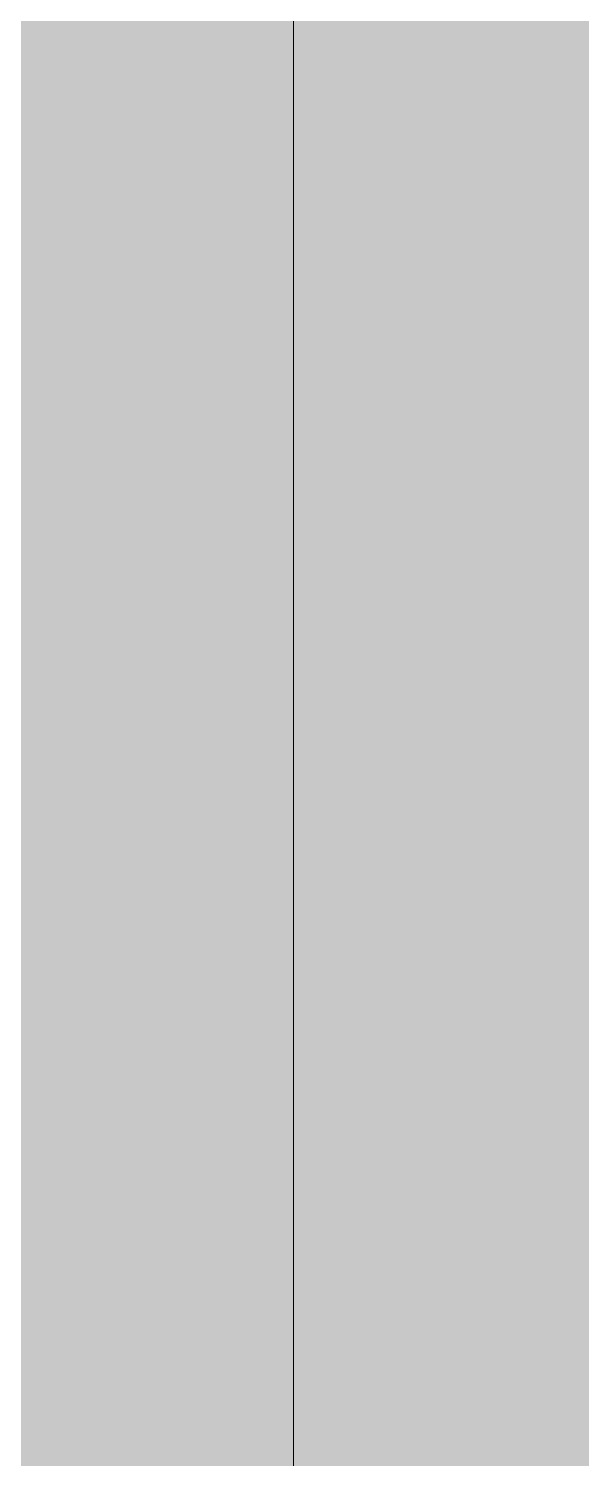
# Model space of a CAD drawing. Header units: metres. Extents: x 0 to 8.41, y 0 to 5.94.
# Drawn here: x 2.4798 to 2.599, y 1.6036 to 1.9119 of the extents above; entities that cross this region are included whole.
import ezdxf

# ---------------------------------------------------------------- set-up
doc = ezdxf.new("R2010")
doc.units = ezdxf.units.M
doc.header["$LTSCALE"] = 0.25
doc.layers.add('ISO-3D', color=7, linetype='CONTINUOUS', lineweight=13)
doc.layers.add('ISO-3D-ARISTAS', color=250, linetype='CONTINUOUS', lineweight=13)

msp = doc.modelspace()

# ---------------------------------------------------------------- linework, layer by layer
at = {"layer": 'ISO-3D', "true_color": 0x8e8d88}
for points in [[(2.493, 1.91682), (2.48007, 1.90936), (2.493, 1.93163), (2.48007, 1.92417)], [(2.51885, 1.91693), (2.50592, 1.90947), (2.51885, 1.93175), (2.50592, 1.92428)], [(2.54471, 1.91704), (2.53178, 1.90958), (2.54471, 1.93186), (2.53178, 1.92439)], [(2.57056, 1.91716), (2.55763, 1.90969), (2.57056, 1.93197), (2.55763, 1.92451)], [(2.59641, 1.91727), (2.58349, 1.9098), (2.59641, 1.93208), (2.58349, 1.92462)], [(2.48007, 1.90936), (2.46714, 1.90189), (2.48007, 1.92417), (2.46714, 1.91671)], [(2.50592, 1.90947), (2.493, 1.902), (2.50592, 1.92428), (2.493, 1.91682)], [(2.53178, 1.90958), (2.51885, 1.90212), (2.53178, 1.92439), (2.51885, 1.91693)], [(2.55763, 1.90969), (2.54471, 1.90223), (2.55763, 1.92451), (2.54471, 1.91704)], [(2.58349, 1.9098), (2.57056, 1.90234), (2.58349, 1.92462), (2.57056, 1.91716)], [(2.60934, 1.90992), (2.59641, 1.90245), (2.60934, 1.92473), (2.59641, 1.91727)], [(2.493, 1.902), (2.48007, 1.89454), (2.493, 1.91682), (2.48007, 1.90936)], [(2.51885, 1.90212), (2.50592, 1.89465), (2.51885, 1.91693), (2.50592, 1.90947)], [(2.54471, 1.90223), (2.53178, 1.89477), (2.54471, 1.91704), (2.53178, 1.90958)], [(2.57056, 1.90234), (2.55763, 1.89488), (2.57056, 1.91716), (2.55763, 1.90969)], [(2.59641, 1.90245), (2.58349, 1.89499), (2.59641, 1.91727), (2.58349, 1.9098)], [(2.48007, 1.89454), (2.46714, 1.88708), (2.48007, 1.90936), (2.46714, 1.90189)], [(2.50592, 1.89465), (2.493, 1.88719), (2.50592, 1.90947), (2.493, 1.902)], [(2.53178, 1.89477), (2.51885, 1.8873), (2.53178, 1.90958), (2.51885, 1.90212)], [(2.55763, 1.89488), (2.54471, 1.88741), (2.55763, 1.90969), (2.54471, 1.90223)], [(2.58349, 1.89499), (2.57056, 1.88753), (2.58349, 1.9098), (2.57056, 1.90234)], [(2.60934, 1.8951), (2.59641, 1.88764), (2.60934, 1.90992), (2.59641, 1.90245)], [(2.59641, 1.88764), (2.58349, 1.88017), (2.59641, 1.90245), (2.58349, 1.89499)], [(2.493, 1.88719), (2.48007, 1.87973), (2.493, 1.902), (2.48007, 1.89454)], [(2.51885, 1.8873), (2.50592, 1.87984), (2.51885, 1.90212), (2.50592, 1.89465)], [(2.54471, 1.88741), (2.53178, 1.87995), (2.54471, 1.90223), (2.53178, 1.89477)], [(2.57056, 1.88753), (2.55763, 1.88006), (2.57056, 1.90234), (2.55763, 1.89488)], [(2.48007, 1.87973), (2.46714, 1.87226), (2.48007, 1.89454), (2.46714, 1.88708)], [(2.50592, 1.87984), (2.493, 1.87237), (2.50592, 1.89465), (2.493, 1.88719)], [(2.53178, 1.87995), (2.51885, 1.87249), (2.53178, 1.89477), (2.51885, 1.8873)], [(2.55763, 1.88006), (2.54471, 1.8726), (2.55763, 1.89488), (2.54471, 1.88741)], [(2.58349, 1.88017), (2.57056, 1.87271), (2.58349, 1.89499), (2.57056, 1.88753)], [(2.60934, 1.88029), (2.59641, 1.87282), (2.60934, 1.8951), (2.59641, 1.88764)], [(2.493, 1.87237), (2.48007, 1.86491), (2.493, 1.88719), (2.48007, 1.87973)], [(2.51885, 1.87249), (2.50592, 1.86502), (2.51885, 1.8873), (2.50592, 1.87984)], [(2.54471, 1.8726), (2.53178, 1.86514), (2.54471, 1.88741), (2.53178, 1.87995)], [(2.57056, 1.87271), (2.55763, 1.86525), (2.57056, 1.88753), (2.55763, 1.88006)], [(2.59641, 1.87282), (2.58349, 1.86536), (2.59641, 1.88764), (2.58349, 1.88017)], [(2.48007, 1.86491), (2.46714, 1.85745), (2.48007, 1.87973), (2.46714, 1.87226)], [(2.50592, 1.86502), (2.493, 1.85756), (2.50592, 1.87984), (2.493, 1.87237)], [(2.53178, 1.86514), (2.51885, 1.85767), (2.53178, 1.87995), (2.51885, 1.87249)], [(2.55763, 1.86525), (2.54471, 1.85778), (2.55763, 1.88006), (2.54471, 1.8726)], [(2.58349, 1.86536), (2.57056, 1.8579), (2.58349, 1.88017), (2.57056, 1.87271)], [(2.60934, 1.86547), (2.59641, 1.85801), (2.60934, 1.88029), (2.59641, 1.87282)], [(2.493, 1.85756), (2.48007, 1.8501), (2.493, 1.87237), (2.48007, 1.86491)], [(2.51885, 1.85767), (2.50592, 1.85021), (2.51885, 1.87249), (2.50592, 1.86502)], [(2.54471, 1.85778), (2.53178, 1.85032), (2.54471, 1.8726), (2.53178, 1.86514)], [(2.57056, 1.8579), (2.55763, 1.85043), (2.57056, 1.87271), (2.55763, 1.86525)], [(2.59641, 1.85801), (2.58349, 1.85054), (2.59641, 1.87282), (2.58349, 1.86536)], [(2.58349, 1.85054), (2.57056, 1.84308), (2.58349, 1.86536), (2.57056, 1.8579)], [(2.60934, 1.85066), (2.59641, 1.84319), (2.60934, 1.86547), (2.59641, 1.85801)], [(2.48007, 1.8501), (2.46714, 1.84263), (2.48007, 1.86491), (2.46714, 1.85745)], [(2.50592, 1.85021), (2.493, 1.84275), (2.50592, 1.86502), (2.493, 1.85756)], [(2.53178, 1.85032), (2.51885, 1.84286), (2.53178, 1.86514), (2.51885, 1.85767)], [(2.55763, 1.85043), (2.54471, 1.84297), (2.55763, 1.86525), (2.54471, 1.85778)], [(2.493, 1.84275), (2.48007, 1.83528), (2.493, 1.85756), (2.48007, 1.8501)], [(2.51885, 1.84286), (2.50592, 1.83539), (2.51885, 1.85767), (2.50592, 1.85021)], [(2.54471, 1.84297), (2.53178, 1.83551), (2.54471, 1.85778), (2.53178, 1.85032)], [(2.57056, 1.84308), (2.55763, 1.83562), (2.57056, 1.8579), (2.55763, 1.85043)], [(2.59641, 1.84319), (2.58349, 1.83573), (2.59641, 1.85801), (2.58349, 1.85054)], [(2.48007, 1.83528), (2.46714, 1.82782), (2.48007, 1.8501), (2.46714, 1.84263)], [(2.50592, 1.83539), (2.493, 1.82793), (2.50592, 1.85021), (2.493, 1.84275)], [(2.53178, 1.83551), (2.51885, 1.82804), (2.53178, 1.85032), (2.51885, 1.84286)], [(2.55763, 1.83562), (2.54471, 1.82815), (2.55763, 1.85043), (2.54471, 1.84297)], [(2.58349, 1.83573), (2.57056, 1.82827), (2.58349, 1.85054), (2.57056, 1.84308)], [(2.60934, 1.83584), (2.59641, 1.82838), (2.60934, 1.85066), (2.59641, 1.84319)], [(2.493, 1.82793), (2.48007, 1.82047), (2.493, 1.84275), (2.48007, 1.83528)], [(2.51885, 1.82804), (2.50592, 1.82058), (2.51885, 1.84286), (2.50592, 1.83539)], [(2.54471, 1.82815), (2.53178, 1.82069), (2.54471, 1.84297), (2.53178, 1.83551)], [(2.57056, 1.82827), (2.55763, 1.8208), (2.57056, 1.84308), (2.55763, 1.83562)], [(2.59641, 1.82838), (2.58349, 1.82092), (2.59641, 1.84319), (2.58349, 1.83573)], [(2.48007, 1.82047), (2.46714, 1.813), (2.48007, 1.83528), (2.46714, 1.82782)], [(2.50592, 1.82058), (2.493, 1.81312), (2.50592, 1.83539), (2.493, 1.82793)], [(2.53178, 1.82069), (2.51885, 1.81323), (2.53178, 1.83551), (2.51885, 1.82804)], [(2.55763, 1.8208), (2.54471, 1.81334), (2.55763, 1.83562), (2.54471, 1.82815)], [(2.58349, 1.82092), (2.57056, 1.81345), (2.58349, 1.83573), (2.57056, 1.82827)], [(2.60934, 1.82103), (2.59641, 1.81356), (2.60934, 1.83584), (2.59641, 1.82838)], [(2.59641, 1.81356), (2.58349, 1.8061), (2.59641, 1.82838), (2.58349, 1.82092)], [(2.493, 1.81312), (2.48007, 1.80565), (2.493, 1.82793), (2.48007, 1.82047)], [(2.51885, 1.81323), (2.50592, 1.80576), (2.51885, 1.82804), (2.50592, 1.82058)], [(2.54471, 1.81334), (2.53178, 1.80588), (2.54471, 1.82815), (2.53178, 1.82069)], [(2.57056, 1.81345), (2.55763, 1.80599), (2.57056, 1.82827), (2.55763, 1.8208)], [(2.48007, 1.80565), (2.46714, 1.79819), (2.48007, 1.82047), (2.46714, 1.813)], [(2.50592, 1.80576), (2.493, 1.7983), (2.50592, 1.82058), (2.493, 1.81312)], [(2.53178, 1.80588), (2.51885, 1.79841), (2.53178, 1.82069), (2.51885, 1.81323)], [(2.55763, 1.80599), (2.54471, 1.79852), (2.55763, 1.8208), (2.54471, 1.81334)], [(2.58349, 1.8061), (2.57056, 1.79864), (2.58349, 1.82092), (2.57056, 1.81345)], [(2.60934, 1.80621), (2.59641, 1.79875), (2.60934, 1.82103), (2.59641, 1.81356)], [(2.493, 1.7983), (2.48007, 1.79084), (2.493, 1.81312), (2.48007, 1.80565)], [(2.51885, 1.79841), (2.50592, 1.79095), (2.51885, 1.81323), (2.50592, 1.80576)], [(2.54471, 1.79852), (2.53178, 1.79106), (2.54471, 1.81334), (2.53178, 1.80588)], [(2.57056, 1.79864), (2.55763, 1.79117), (2.57056, 1.81345), (2.55763, 1.80599)], [(2.59641, 1.79875), (2.58349, 1.79129), (2.59641, 1.81356), (2.58349, 1.8061)], [(2.48007, 1.79084), (2.46714, 1.78337), (2.48007, 1.80565), (2.46714, 1.79819)], [(2.50592, 1.79095), (2.493, 1.78349), (2.50592, 1.80576), (2.493, 1.7983)], [(2.53178, 1.79106), (2.51885, 1.7836), (2.53178, 1.80588), (2.51885, 1.79841)], [(2.55763, 1.79117), (2.54471, 1.78371), (2.55763, 1.80599), (2.54471, 1.79852)], [(2.58349, 1.79129), (2.57056, 1.78382), (2.58349, 1.8061), (2.57056, 1.79864)], [(2.60934, 1.7914), (2.59641, 1.78393), (2.60934, 1.80621), (2.59641, 1.79875)], [(2.493, 1.78349), (2.48007, 1.77602), (2.493, 1.7983), (2.48007, 1.79084)], [(2.51885, 1.7836), (2.50592, 1.77613), (2.51885, 1.79841), (2.50592, 1.79095)], [(2.54471, 1.78371), (2.53178, 1.77625), (2.54471, 1.79852), (2.53178, 1.79106)], [(2.57056, 1.78382), (2.55763, 1.77636), (2.57056, 1.79864), (2.55763, 1.79117)], [(2.59641, 1.78393), (2.58349, 1.77647), (2.59641, 1.79875), (2.58349, 1.79129)], [(2.60934, 1.77658), (2.59641, 1.76912), (2.60934, 1.7914), (2.59641, 1.78393)], [(2.48007, 1.77602), (2.46714, 1.76856), (2.48007, 1.79084), (2.46714, 1.78337)], [(2.50592, 1.77613), (2.493, 1.76867), (2.50592, 1.79095), (2.493, 1.78349)], [(2.53178, 1.77625), (2.51885, 1.76878), (2.53178, 1.79106), (2.51885, 1.7836)], [(2.55763, 1.77636), (2.54471, 1.7689), (2.55763, 1.79117), (2.54471, 1.78371)], [(2.58349, 1.77647), (2.57056, 1.76901), (2.58349, 1.79129), (2.57056, 1.78382)], [(2.493, 1.76867), (2.48007, 1.76121), (2.493, 1.78349), (2.48007, 1.77602)], [(2.51885, 1.76878), (2.50592, 1.76132), (2.51885, 1.7836), (2.50592, 1.77613)], [(2.54471, 1.7689), (2.53178, 1.76143), (2.54471, 1.78371), (2.53178, 1.77625)], [(2.57056, 1.76901), (2.55763, 1.76154), (2.57056, 1.78382), (2.55763, 1.77636)], [(2.59641, 1.76912), (2.58349, 1.76166), (2.59641, 1.78393), (2.58349, 1.77647)], [(2.48007, 1.76121), (2.46714, 1.75374), (2.48007, 1.77602), (2.46714, 1.76856)], [(2.50592, 1.76132), (2.493, 1.75386), (2.50592, 1.77613), (2.493, 1.76867)], [(2.53178, 1.76143), (2.51885, 1.75397), (2.53178, 1.77625), (2.51885, 1.76878)], [(2.55763, 1.76154), (2.54471, 1.75408), (2.55763, 1.77636), (2.54471, 1.7689)], [(2.58349, 1.76166), (2.57056, 1.75419), (2.58349, 1.77647), (2.57056, 1.76901)], [(2.60934, 1.76177), (2.59641, 1.7543), (2.60934, 1.77658), (2.59641, 1.76912)], [(2.493, 1.75386), (2.48007, 1.74639), (2.493, 1.76867), (2.48007, 1.76121)], [(2.51885, 1.75397), (2.50592, 1.7465), (2.51885, 1.76878), (2.50592, 1.76132)], [(2.54471, 1.75408), (2.53178, 1.74662), (2.54471, 1.7689), (2.53178, 1.76143)], [(2.57056, 1.75419), (2.55763, 1.74673), (2.57056, 1.76901), (2.55763, 1.76154)], [(2.59641, 1.7543), (2.58349, 1.74684), (2.59641, 1.76912), (2.58349, 1.76166)], [(2.48007, 1.74639), (2.46714, 1.73893), (2.48007, 1.76121), (2.46714, 1.75374)], [(2.50592, 1.7465), (2.493, 1.73904), (2.50592, 1.76132), (2.493, 1.75386)], [(2.53178, 1.74662), (2.51885, 1.73915), (2.53178, 1.76143), (2.51885, 1.75397)], [(2.55763, 1.74673), (2.54471, 1.73927), (2.55763, 1.76154), (2.54471, 1.75408)], [(2.58349, 1.74684), (2.57056, 1.73938), (2.58349, 1.76166), (2.57056, 1.75419)], [(2.60934, 1.74695), (2.59641, 1.73949), (2.60934, 1.76177), (2.59641, 1.7543)], [(2.493, 1.73904), (2.48007, 1.73158), (2.493, 1.75386), (2.48007, 1.74639)], [(2.51885, 1.73915), (2.50592, 1.73169), (2.51885, 1.75397), (2.50592, 1.7465)], [(2.54471, 1.73927), (2.53178, 1.7318), (2.54471, 1.75408), (2.53178, 1.74662)], [(2.57056, 1.73938), (2.55763, 1.73191), (2.57056, 1.75419), (2.55763, 1.74673)], [(2.59641, 1.73949), (2.58349, 1.73203), (2.59641, 1.7543), (2.58349, 1.74684)], [(2.48007, 1.73158), (2.46714, 1.72411), (2.48007, 1.74639), (2.46714, 1.73893)], [(2.50592, 1.73169), (2.493, 1.72423), (2.50592, 1.7465), (2.493, 1.73904)], [(2.53178, 1.7318), (2.51885, 1.72434), (2.53178, 1.74662), (2.51885, 1.73915)], [(2.55763, 1.73191), (2.54471, 1.72445), (2.55763, 1.74673), (2.54471, 1.73927)], [(2.58349, 1.73203), (2.57056, 1.72456), (2.58349, 1.74684), (2.57056, 1.73938)], [(2.60934, 1.73214), (2.59641, 1.72467), (2.60934, 1.74695), (2.59641, 1.73949)], [(2.493, 1.72423), (2.48007, 1.71676), (2.493, 1.73904), (2.48007, 1.73158)], [(2.51885, 1.72434), (2.50592, 1.71688), (2.51885, 1.73915), (2.50592, 1.73169)], [(2.54471, 1.72445), (2.53178, 1.71699), (2.54471, 1.73927), (2.53178, 1.7318)], [(2.57056, 1.72456), (2.55763, 1.7171), (2.57056, 1.73938), (2.55763, 1.73191)], [(2.59641, 1.72467), (2.58349, 1.71721), (2.59641, 1.73949), (2.58349, 1.73203)], [(2.48007, 1.71676), (2.46714, 1.7093), (2.48007, 1.73158), (2.46714, 1.72411)], [(2.50592, 1.71688), (2.493, 1.70941), (2.50592, 1.73169), (2.493, 1.72423)], [(2.53178, 1.71699), (2.51885, 1.70952), (2.53178, 1.7318), (2.51885, 1.72434)], [(2.55763, 1.7171), (2.54471, 1.70964), (2.55763, 1.73191), (2.54471, 1.72445)], [(2.58349, 1.71721), (2.57056, 1.70975), (2.58349, 1.73203), (2.57056, 1.72456)], [(2.60934, 1.71732), (2.59641, 1.70986), (2.60934, 1.73214), (2.59641, 1.72467)], [(2.493, 1.70941), (2.48007, 1.70195), (2.493, 1.72423), (2.48007, 1.71676)], [(2.51885, 1.70952), (2.50592, 1.70206), (2.51885, 1.72434), (2.50592, 1.71688)], [(2.54471, 1.70964), (2.53178, 1.70217), (2.54471, 1.72445), (2.53178, 1.71699)], [(2.57056, 1.70975), (2.55763, 1.70228), (2.57056, 1.72456), (2.55763, 1.7171)], [(2.59641, 1.70986), (2.58349, 1.7024), (2.59641, 1.72467), (2.58349, 1.71721)], [(2.48007, 1.70195), (2.46714, 1.69449), (2.48007, 1.71676), (2.46714, 1.7093)], [(2.50592, 1.70206), (2.493, 1.6946), (2.50592, 1.71688), (2.493, 1.70941)], [(2.53178, 1.70217), (2.51885, 1.69471), (2.53178, 1.71699), (2.51885, 1.70952)], [(2.55763, 1.70228), (2.54471, 1.69482), (2.55763, 1.7171), (2.54471, 1.70964)], [(2.58349, 1.7024), (2.57056, 1.69493), (2.58349, 1.71721), (2.57056, 1.70975)], [(2.60934, 1.70251), (2.59641, 1.69505), (2.60934, 1.71732), (2.59641, 1.70986)], [(2.493, 1.6946), (2.48007, 1.68713), (2.493, 1.70941), (2.48007, 1.70195)], [(2.51885, 1.69471), (2.50592, 1.68725), (2.51885, 1.70952), (2.50592, 1.70206)], [(2.54471, 1.69482), (2.53178, 1.68736), (2.54471, 1.70964), (2.53178, 1.70217)], [(2.57056, 1.69493), (2.55763, 1.68747), (2.57056, 1.70975), (2.55763, 1.70228)], [(2.59641, 1.69505), (2.58349, 1.68758), (2.59641, 1.70986), (2.58349, 1.7024)], [(2.48007, 1.68713), (2.46714, 1.67967), (2.48007, 1.70195), (2.46714, 1.69449)], [(2.50592, 1.68725), (2.493, 1.67978), (2.50592, 1.70206), (2.493, 1.6946)], [(2.53178, 1.68736), (2.51885, 1.67989), (2.53178, 1.70217), (2.51885, 1.69471)], [(2.55763, 1.68747), (2.54471, 1.68001), (2.55763, 1.70228), (2.54471, 1.69482)], [(2.58349, 1.68758), (2.57056, 1.68012), (2.58349, 1.7024), (2.57056, 1.69493)], [(2.60934, 1.68769), (2.59641, 1.68023), (2.60934, 1.70251), (2.59641, 1.69505)], [(2.493, 1.67978), (2.48007, 1.67232), (2.493, 1.6946), (2.48007, 1.68713)], [(2.51885, 1.67989), (2.50592, 1.67243), (2.51885, 1.69471), (2.50592, 1.68725)], [(2.54471, 1.68001), (2.53178, 1.67254), (2.54471, 1.69482), (2.53178, 1.68736)], [(2.57056, 1.68012), (2.55763, 1.67265), (2.57056, 1.69493), (2.55763, 1.68747)], [(2.59641, 1.68023), (2.58349, 1.67277), (2.59641, 1.69505), (2.58349, 1.68758)], [(2.48007, 1.67232), (2.46714, 1.66486), (2.48007, 1.68713), (2.46714, 1.67967)], [(2.50592, 1.67243), (2.493, 1.66497), (2.50592, 1.68725), (2.493, 1.67978)], [(2.53178, 1.67254), (2.51885, 1.66508), (2.53178, 1.68736), (2.51885, 1.67989)], [(2.55763, 1.67265), (2.54471, 1.66519), (2.55763, 1.68747), (2.54471, 1.68001)], [(2.58349, 1.67277), (2.57056, 1.6653), (2.58349, 1.68758), (2.57056, 1.68012)], [(2.60934, 1.67288), (2.59641, 1.66542), (2.60934, 1.68769), (2.59641, 1.68023)], [(2.493, 1.66497), (2.48007, 1.6575), (2.493, 1.67978), (2.48007, 1.67232)], [(2.51885, 1.66508), (2.50592, 1.65762), (2.51885, 1.67989), (2.50592, 1.67243)], [(2.54471, 1.66519), (2.53178, 1.65773), (2.54471, 1.68001), (2.53178, 1.67254)], [(2.57056, 1.6653), (2.55763, 1.65784), (2.57056, 1.68012), (2.55763, 1.67265)], [(2.59641, 1.66542), (2.58349, 1.65795), (2.59641, 1.68023), (2.58349, 1.67277)], [(2.48007, 1.6575), (2.46714, 1.65004), (2.48007, 1.67232), (2.46714, 1.66486)], [(2.50592, 1.65762), (2.493, 1.65015), (2.50592, 1.67243), (2.493, 1.66497)], [(2.53178, 1.65773), (2.51885, 1.65026), (2.53178, 1.67254), (2.51885, 1.66508)], [(2.55763, 1.65784), (2.54471, 1.65038), (2.55763, 1.67265), (2.54471, 1.66519)], [(2.58349, 1.65795), (2.57056, 1.65049), (2.58349, 1.67277), (2.57056, 1.6653)], [(2.60934, 1.65806), (2.59641, 1.6506), (2.60934, 1.67288), (2.59641, 1.66542)], [(2.493, 1.65015), (2.48007, 1.64269), (2.493, 1.66497), (2.48007, 1.6575)], [(2.51885, 1.65026), (2.50592, 1.6428), (2.51885, 1.66508), (2.50592, 1.65762)], [(2.54471, 1.65038), (2.53178, 1.64291), (2.54471, 1.66519), (2.53178, 1.65773)], [(2.57056, 1.65049), (2.55763, 1.64303), (2.57056, 1.6653), (2.55763, 1.65784)], [(2.59641, 1.6506), (2.58349, 1.64314), (2.59641, 1.66542), (2.58349, 1.65795)], [(2.48007, 1.64269), (2.46714, 1.63523), (2.48007, 1.6575), (2.46714, 1.65004)], [(2.50592, 1.6428), (2.493, 1.63534), (2.50592, 1.65762), (2.493, 1.65015)], [(2.53178, 1.64291), (2.51885, 1.63545), (2.53178, 1.65773), (2.51885, 1.65026)], [(2.55763, 1.64303), (2.54471, 1.63556), (2.55763, 1.65784), (2.54471, 1.65038)], [(2.58349, 1.64314), (2.57056, 1.63567), (2.58349, 1.65795), (2.57056, 1.65049)], [(2.60934, 1.64325), (2.59641, 1.63579), (2.60934, 1.65806), (2.59641, 1.6506)], [(2.493, 1.63534), (2.48007, 1.62787), (2.493, 1.65015), (2.48007, 1.64269)], [(2.51885, 1.63545), (2.50592, 1.62799), (2.51885, 1.65026), (2.50592, 1.6428)], [(2.54471, 1.63556), (2.53178, 1.6281), (2.54471, 1.65038), (2.53178, 1.64291)], [(2.57056, 1.63567), (2.55763, 1.62821), (2.57056, 1.65049), (2.55763, 1.64303)], [(2.59641, 1.63579), (2.58349, 1.62832), (2.59641, 1.6506), (2.58349, 1.64314)], [(2.48007, 1.62787), (2.46714, 1.62041), (2.48007, 1.64269), (2.46714, 1.63523)], [(2.50592, 1.62799), (2.493, 1.62052), (2.50592, 1.6428), (2.493, 1.63534)], [(2.53178, 1.6281), (2.51885, 1.62064), (2.53178, 1.64291), (2.51885, 1.63545)], [(2.55763, 1.62821), (2.54471, 1.62075), (2.55763, 1.64303), (2.54471, 1.63556)], [(2.58349, 1.62832), (2.57056, 1.62086), (2.58349, 1.64314), (2.57056, 1.63567)], [(2.60934, 1.62843), (2.59641, 1.62097), (2.60934, 1.64325), (2.59641, 1.63579)], [(2.493, 1.62052), (2.48007, 1.61306), (2.493, 1.63534), (2.48007, 1.62787)], [(2.51885, 1.62064), (2.50592, 1.61317), (2.51885, 1.63545), (2.50592, 1.62799)], [(2.54471, 1.62075), (2.53178, 1.61328), (2.54471, 1.63556), (2.53178, 1.6281)], [(2.57056, 1.62086), (2.55763, 1.6134), (2.57056, 1.63567), (2.55763, 1.62821)], [(2.59641, 1.62097), (2.58349, 1.61351), (2.59641, 1.63579), (2.58349, 1.62832)], [(2.50592, 1.61317), (2.493, 1.60571), (2.50592, 1.62799), (2.493, 1.62052)], [(2.53178, 1.61328), (2.51885, 1.60582), (2.53178, 1.6281), (2.51885, 1.62064)], [(2.55763, 1.6134), (2.54471, 1.60593), (2.55763, 1.62821), (2.54471, 1.62075)], [(2.58349, 1.61351), (2.57056, 1.60604), (2.58349, 1.62832), (2.57056, 1.62086)], [(2.60934, 1.61362), (2.59641, 1.60616), (2.60934, 1.62843), (2.59641, 1.62097)], [(2.48007, 1.61306), (2.46714, 1.6056), (2.48007, 1.62787), (2.46714, 1.62041)], [(2.493, 1.60571), (2.48007, 1.59824), (2.493, 1.62052), (2.48007, 1.61306)], [(2.51885, 1.60582), (2.50592, 1.59836), (2.51885, 1.62064), (2.50592, 1.61317)], [(2.54471, 1.60593), (2.53178, 1.59847), (2.54471, 1.62075), (2.53178, 1.61328)], [(2.57056, 1.60604), (2.55763, 1.59858), (2.57056, 1.62086), (2.55763, 1.6134)], [(2.59641, 1.60616), (2.58349, 1.59869), (2.59641, 1.62097), (2.58349, 1.61351)], [(2.48007, 1.59824), (2.46714, 1.59078), (2.48007, 1.61306), (2.46714, 1.6056)], [(2.50592, 1.59836), (2.493, 1.59089), (2.50592, 1.61317), (2.493, 1.60571)], [(2.53178, 1.59847), (2.51885, 1.59101), (2.53178, 1.61328), (2.51885, 1.60582)], [(2.55763, 1.59858), (2.54471, 1.59112), (2.55763, 1.6134), (2.54471, 1.60593)], [(2.58349, 1.59869), (2.57056, 1.59123), (2.58349, 1.61351), (2.57056, 1.60604)], [(2.60934, 1.5988), (2.59641, 1.59134), (2.60934, 1.61362), (2.59641, 1.60616)], [(2.493, 1.59089), (2.48007, 1.58343), (2.493, 1.60571), (2.48007, 1.59824)], [(2.51885, 1.59101), (2.50592, 1.58354), (2.51885, 1.60582), (2.50592, 1.59836)], [(2.54471, 1.59112), (2.53178, 1.58365), (2.54471, 1.60593), (2.53178, 1.59847)], [(2.57056, 1.59123), (2.55763, 1.58377), (2.57056, 1.60604), (2.55763, 1.59858)], [(2.59641, 1.59134), (2.58349, 1.58388), (2.59641, 1.60616), (2.58349, 1.59869)]]:
    msp.add_solid(points, dxfattribs=at)
at = {"layer": 'ISO-3D', "true_color": 0xb7aa8e}
for points in [[(2.48744, 1.91414), (2.49982, 1.907), (2.48744, 1.92843), (2.49982, 1.92129)], [(2.51219, 1.91414), (2.52456, 1.907), (2.51219, 1.92843), (2.52456, 1.92129)], [(2.47507, 1.907), (2.48744, 1.89986), (2.47507, 1.92129), (2.48744, 1.91414)], [(2.49982, 1.907), (2.51219, 1.89986), (2.49982, 1.92129), (2.51219, 1.91414)], [(2.52456, 1.907), (2.53693, 1.89986), (2.52456, 1.92129), (2.53693, 1.91414)], [(2.48744, 1.89986), (2.49982, 1.89271), (2.48744, 1.91414), (2.49982, 1.907)], [(2.51219, 1.89986), (2.52456, 1.89271), (2.51219, 1.91414), (2.52456, 1.907)], [(2.47507, 1.89271), (2.48744, 1.88557), (2.47507, 1.907), (2.48744, 1.89986)], [(2.49982, 1.89271), (2.51219, 1.88557), (2.49982, 1.907), (2.51219, 1.89986)], [(2.52456, 1.89271), (2.53693, 1.88557), (2.52456, 1.907), (2.53693, 1.89986)], [(2.48744, 1.88557), (2.49982, 1.87843), (2.48744, 1.89986), (2.49982, 1.89271)], [(2.51219, 1.88557), (2.52456, 1.87843), (2.51219, 1.89986), (2.52456, 1.89271)], [(2.47507, 1.87843), (2.48744, 1.87129), (2.47507, 1.89271), (2.48744, 1.88557)], [(2.49982, 1.87843), (2.51219, 1.87129), (2.49982, 1.89271), (2.51219, 1.88557)], [(2.52456, 1.87843), (2.53693, 1.87129), (2.52456, 1.89271), (2.53693, 1.88557)], [(2.48744, 1.87129), (2.49982, 1.86414), (2.48744, 1.88557), (2.49982, 1.87843)], [(2.51219, 1.87129), (2.52456, 1.86414), (2.51219, 1.88557), (2.52456, 1.87843)], [(2.47507, 1.86414), (2.48744, 1.857), (2.47507, 1.87843), (2.48744, 1.87129)], [(2.49982, 1.86414), (2.51219, 1.857), (2.49982, 1.87843), (2.51219, 1.87129)], [(2.52456, 1.86414), (2.53693, 1.857), (2.52456, 1.87843), (2.53693, 1.87129)], [(2.48744, 1.857), (2.49982, 1.84986), (2.48744, 1.87129), (2.49982, 1.86414)], [(2.51219, 1.857), (2.52456, 1.84986), (2.51219, 1.87129), (2.52456, 1.86414)], [(2.47507, 1.84986), (2.48744, 1.84271), (2.47507, 1.86414), (2.48744, 1.857)], [(2.49982, 1.84986), (2.51219, 1.84271), (2.49982, 1.86414), (2.51219, 1.857)], [(2.52456, 1.84986), (2.53693, 1.84271), (2.52456, 1.86414), (2.53693, 1.857)], [(2.48744, 1.84271), (2.49982, 1.83557), (2.48744, 1.857), (2.49982, 1.84986)], [(2.51219, 1.84271), (2.52456, 1.83557), (2.51219, 1.857), (2.52456, 1.84986)], [(2.47507, 1.83557), (2.48744, 1.82843), (2.47507, 1.84986), (2.48744, 1.84271)], [(2.49982, 1.83557), (2.51219, 1.82843), (2.49982, 1.84986), (2.51219, 1.84271)], [(2.52456, 1.83557), (2.53693, 1.82843), (2.52456, 1.84986), (2.53693, 1.84271)], [(2.48744, 1.82843), (2.49982, 1.82129), (2.48744, 1.84271), (2.49982, 1.83557)], [(2.51219, 1.82843), (2.52456, 1.82129), (2.51219, 1.84271), (2.52456, 1.83557)], [(2.47507, 1.82129), (2.48744, 1.81414), (2.47507, 1.83557), (2.48744, 1.82843)], [(2.49982, 1.82129), (2.51219, 1.81414), (2.49982, 1.83557), (2.51219, 1.82843)], [(2.52456, 1.82129), (2.53693, 1.81414), (2.52456, 1.83557), (2.53693, 1.82843)], [(2.48744, 1.81414), (2.49982, 1.807), (2.48744, 1.82843), (2.49982, 1.82129)], [(2.51219, 1.81414), (2.52456, 1.807), (2.51219, 1.82843), (2.52456, 1.82129)], [(2.47507, 1.807), (2.48744, 1.79986), (2.47507, 1.82129), (2.48744, 1.81414)], [(2.49982, 1.807), (2.51219, 1.79986), (2.49982, 1.82129), (2.51219, 1.81414)], [(2.52456, 1.807), (2.53693, 1.79986), (2.52456, 1.82129), (2.53693, 1.81414)], [(2.48744, 1.79986), (2.49982, 1.79271), (2.48744, 1.81414), (2.49982, 1.807)], [(2.51219, 1.79986), (2.52456, 1.79271), (2.51219, 1.81414), (2.52456, 1.807)], [(2.47507, 1.79271), (2.48744, 1.78557), (2.47507, 1.807), (2.48744, 1.79986)], [(2.49982, 1.79271), (2.51219, 1.78557), (2.49982, 1.807), (2.51219, 1.79986)], [(2.52456, 1.79271), (2.53693, 1.78557), (2.52456, 1.807), (2.53693, 1.79986)], [(2.48744, 1.78557), (2.49982, 1.77843), (2.48744, 1.79986), (2.49982, 1.79271)], [(2.51219, 1.78557), (2.52456, 1.77843), (2.51219, 1.79986), (2.52456, 1.79271)], [(2.47507, 1.7779), (2.48744, 1.77076), (2.47507, 1.79271), (2.48744, 1.78557)], [(2.49982, 1.77843), (2.51219, 1.77129), (2.49982, 1.79271), (2.51219, 1.78557)], [(2.52456, 1.77843), (2.53693, 1.77129), (2.52456, 1.79271), (2.53693, 1.78557)], [(2.48744, 1.77076), (2.49982, 1.76361), (2.48744, 1.78557), (2.49982, 1.77843)], [(2.51219, 1.77129), (2.52456, 1.76414), (2.51219, 1.78557), (2.52456, 1.77843)], [(2.47507, 1.76308), (2.48744, 1.75594), (2.47507, 1.7779), (2.48744, 1.77076)], [(2.49982, 1.76361), (2.51219, 1.75647), (2.49982, 1.77843), (2.51219, 1.77129)], [(2.52456, 1.76414), (2.53693, 1.757), (2.52456, 1.77843), (2.53693, 1.77129)], [(2.48744, 1.75594), (2.49982, 1.7488), (2.48744, 1.77076), (2.49982, 1.76361)], [(2.51219, 1.75647), (2.52456, 1.74933), (2.51219, 1.77129), (2.52456, 1.76414)], [(2.49982, 1.7488), (2.51219, 1.74166), (2.49982, 1.76361), (2.51219, 1.75647)], [(2.52456, 1.74933), (2.53693, 1.74219), (2.52456, 1.76414), (2.53693, 1.757)], [(2.47507, 1.74827), (2.48744, 1.74113), (2.47507, 1.76308), (2.48744, 1.75594)], [(2.48744, 1.74113), (2.49982, 1.73398), (2.48744, 1.75594), (2.49982, 1.7488)], [(2.51219, 1.74166), (2.52456, 1.73451), (2.51219, 1.75647), (2.52456, 1.74933)], [(2.47507, 1.73346), (2.48744, 1.72631), (2.47507, 1.74827), (2.48744, 1.74113)], [(2.49982, 1.73398), (2.51219, 1.72684), (2.49982, 1.7488), (2.51219, 1.74166)], [(2.52456, 1.73451), (2.53693, 1.72737), (2.52456, 1.74933), (2.53693, 1.74219)], [(2.48744, 1.72631), (2.49982, 1.71917), (2.48744, 1.74113), (2.49982, 1.73398)], [(2.51219, 1.72684), (2.52456, 1.7197), (2.51219, 1.74166), (2.52456, 1.73451)], [(2.47507, 1.71864), (2.48744, 1.7115), (2.47507, 1.73346), (2.48744, 1.72631)], [(2.49982, 1.71917), (2.51219, 1.71203), (2.49982, 1.73398), (2.51219, 1.72684)], [(2.52456, 1.7197), (2.53693, 1.71256), (2.52456, 1.73451), (2.53693, 1.72737)], [(2.51219, 1.71203), (2.52456, 1.70488), (2.51219, 1.72684), (2.52456, 1.7197)], [(2.48744, 1.7115), (2.49982, 1.70435), (2.48744, 1.72631), (2.49982, 1.71917)], [(2.47507, 1.70383), (2.48744, 1.69668), (2.47507, 1.71864), (2.48744, 1.7115)], [(2.49982, 1.70435), (2.51219, 1.69721), (2.49982, 1.71917), (2.51219, 1.71203)], [(2.52456, 1.70488), (2.53693, 1.69774), (2.52456, 1.7197), (2.53693, 1.71256)], [(2.48744, 1.69668), (2.49982, 1.68954), (2.48744, 1.7115), (2.49982, 1.70435)], [(2.51219, 1.69721), (2.52456, 1.69007), (2.51219, 1.71203), (2.52456, 1.70488)], [(2.47507, 1.68901), (2.48744, 1.68187), (2.47507, 1.70383), (2.48744, 1.69668)], [(2.49982, 1.68954), (2.51219, 1.6824), (2.49982, 1.70435), (2.51219, 1.69721)], [(2.52456, 1.69007), (2.53693, 1.68293), (2.52456, 1.70488), (2.53693, 1.69774)], [(2.48744, 1.68187), (2.49982, 1.67472), (2.48744, 1.69668), (2.49982, 1.68954)], [(2.51219, 1.6824), (2.52456, 1.67525), (2.51219, 1.69721), (2.52456, 1.69007)], [(2.52456, 1.67525), (2.53693, 1.66811), (2.52456, 1.69007), (2.53693, 1.68293)], [(2.47507, 1.6742), (2.48744, 1.66705), (2.47507, 1.68901), (2.48744, 1.68187)], [(2.49982, 1.67472), (2.51219, 1.66758), (2.49982, 1.68954), (2.51219, 1.6824)], [(2.48744, 1.66705), (2.49982, 1.65991), (2.48744, 1.68187), (2.49982, 1.67472)], [(2.51219, 1.66758), (2.52456, 1.66044), (2.51219, 1.6824), (2.52456, 1.67525)], [(2.49982, 1.65991), (2.51219, 1.65277), (2.49982, 1.67472), (2.51219, 1.66758)], [(2.52456, 1.66044), (2.53693, 1.6533), (2.52456, 1.67525), (2.53693, 1.66811)], [(2.47507, 1.65938), (2.48744, 1.65224), (2.47507, 1.6742), (2.48744, 1.66705)], [(2.48744, 1.65224), (2.49982, 1.6451), (2.48744, 1.66705), (2.49982, 1.65991)], [(2.51219, 1.65277), (2.52456, 1.64562), (2.51219, 1.66758), (2.52456, 1.66044)], [(2.47507, 1.64457), (2.48744, 1.63742), (2.47507, 1.65938), (2.48744, 1.65224)], [(2.49982, 1.6451), (2.51219, 1.63795), (2.49982, 1.65991), (2.51219, 1.65277)], [(2.52456, 1.64562), (2.53693, 1.63848), (2.52456, 1.66044), (2.53693, 1.6533)], [(2.51219, 1.63795), (2.52456, 1.63081), (2.51219, 1.65277), (2.52456, 1.64562)], [(2.48744, 1.63742), (2.49982, 1.63028), (2.48744, 1.65224), (2.49982, 1.6451)], [(2.47507, 1.62975), (2.48744, 1.62261), (2.47507, 1.64457), (2.48744, 1.63742)], [(2.49982, 1.63028), (2.51219, 1.62314), (2.49982, 1.6451), (2.51219, 1.63795)], [(2.52456, 1.63081), (2.53693, 1.62367), (2.52456, 1.64562), (2.53693, 1.63848)], [(2.48744, 1.62261), (2.49982, 1.61547), (2.48744, 1.63742), (2.49982, 1.63028)], [(2.51219, 1.62314), (2.52456, 1.61599), (2.51219, 1.63795), (2.52456, 1.63081)], [(2.47507, 1.61494), (2.48744, 1.60779), (2.47507, 1.62975), (2.48744, 1.62261)], [(2.49982, 1.61547), (2.51219, 1.60832), (2.49982, 1.63028), (2.51219, 1.62314)], [(2.52456, 1.61599), (2.53693, 1.60885), (2.52456, 1.63081), (2.53693, 1.62367)], [(2.48744, 1.60779), (2.49982, 1.60065), (2.48744, 1.62261), (2.49982, 1.61547)], [(2.51219, 1.60832), (2.52456, 1.60118), (2.51219, 1.62314), (2.52456, 1.61599)], [(2.52456, 1.60118), (2.53693, 1.59404), (2.52456, 1.61599), (2.53693, 1.60885)], [(2.47507, 1.60012), (2.48744, 1.59298), (2.47507, 1.61494), (2.48744, 1.60779)], [(2.49982, 1.60065), (2.51219, 1.59351), (2.49982, 1.61547), (2.51219, 1.60832)], [(2.48744, 1.59298), (2.49982, 1.58584), (2.48744, 1.60779), (2.49982, 1.60065)], [(2.51219, 1.59351), (2.52456, 1.58637), (2.51219, 1.60832), (2.52456, 1.60118)]]:
    msp.add_solid(points, dxfattribs=at)
at = {"layer": 'ISO-3D', "true_color": 0xa4987f}
for points in [[(2.56279, 1.91339), (2.54986, 1.90593), (2.56279, 1.92802), (2.54986, 1.92056)], [(2.58864, 1.91368), (2.57571, 1.90622), (2.58864, 1.92832), (2.57571, 1.92085)], [(2.60157, 1.90651), (2.58864, 1.89905), (2.60157, 1.92115), (2.58864, 1.91368)], [(2.54986, 1.90593), (2.53693, 1.89846), (2.54986, 1.92056), (2.53693, 1.9131)], [(2.57571, 1.90622), (2.56279, 1.89876), (2.57571, 1.92085), (2.56279, 1.91339)], [(2.56279, 1.89876), (2.54986, 1.89129), (2.56279, 1.91339), (2.54986, 1.90593)], [(2.58864, 1.89905), (2.57571, 1.89159), (2.58864, 1.91368), (2.57571, 1.90622)], [(2.54986, 1.89129), (2.53693, 1.88383), (2.54986, 1.90593), (2.53693, 1.89846)], [(2.57571, 1.89159), (2.56279, 1.88412), (2.57571, 1.90622), (2.56279, 1.89876)], [(2.60157, 1.89188), (2.58864, 1.88441), (2.60157, 1.90651), (2.58864, 1.89905)], [(2.56279, 1.88412), (2.54986, 1.87666), (2.56279, 1.89876), (2.54986, 1.89129)], [(2.58864, 1.88441), (2.57571, 1.87695), (2.58864, 1.89905), (2.57571, 1.89159)], [(2.54986, 1.87666), (2.53693, 1.8692), (2.54986, 1.89129), (2.53693, 1.88383)], [(2.57571, 1.87695), (2.56279, 1.86949), (2.57571, 1.89159), (2.56279, 1.88412)], [(2.60157, 1.87724), (2.58864, 1.86978), (2.60157, 1.89188), (2.58864, 1.88441)], [(2.56279, 1.86949), (2.54986, 1.86202), (2.56279, 1.88412), (2.54986, 1.87666)], [(2.58864, 1.86978), (2.57571, 1.86232), (2.58864, 1.88441), (2.57571, 1.87695)], [(2.54986, 1.86202), (2.53693, 1.85456), (2.54986, 1.87666), (2.53693, 1.8692)], [(2.57571, 1.86232), (2.56279, 1.85485), (2.57571, 1.87695), (2.56279, 1.86949)], [(2.60157, 1.86261), (2.58864, 1.85515), (2.60157, 1.87724), (2.58864, 1.86978)], [(2.56279, 1.85485), (2.54986, 1.84739), (2.56279, 1.86949), (2.54986, 1.86202)], [(2.58864, 1.85515), (2.57571, 1.84768), (2.58864, 1.86978), (2.57571, 1.86232)], [(2.57571, 1.84768), (2.56279, 1.84022), (2.57571, 1.86232), (2.56279, 1.85485)], [(2.60157, 1.84798), (2.58864, 1.84051), (2.60157, 1.86261), (2.58864, 1.85515)], [(2.54986, 1.84739), (2.53693, 1.83993), (2.54986, 1.86202), (2.53693, 1.85456)], [(2.56279, 1.84022), (2.54986, 1.83276), (2.56279, 1.85485), (2.54986, 1.84739)], [(2.58864, 1.84051), (2.57571, 1.83305), (2.58864, 1.85515), (2.57571, 1.84768)], [(2.54986, 1.83276), (2.53693, 1.82529), (2.54986, 1.84739), (2.53693, 1.83993)], [(2.57571, 1.83305), (2.56279, 1.82559), (2.57571, 1.84768), (2.56279, 1.84022)], [(2.60157, 1.83334), (2.58864, 1.82588), (2.60157, 1.84798), (2.58864, 1.84051)], [(2.56279, 1.82559), (2.54986, 1.81812), (2.56279, 1.84022), (2.54986, 1.83276)], [(2.58864, 1.82588), (2.57571, 1.81841), (2.58864, 1.84051), (2.57571, 1.83305)], [(2.54986, 1.81812), (2.53693, 1.81066), (2.54986, 1.83276), (2.53693, 1.82529)], [(2.57571, 1.81841), (2.56279, 1.81095), (2.57571, 1.83305), (2.56279, 1.82559)], [(2.60157, 1.81871), (2.58864, 1.81124), (2.60157, 1.83334), (2.58864, 1.82588)], [(2.56279, 1.81095), (2.54986, 1.80349), (2.56279, 1.82559), (2.54986, 1.81812)], [(2.58864, 1.81124), (2.57571, 1.80378), (2.58864, 1.82588), (2.57571, 1.81841)], [(2.54986, 1.80349), (2.53693, 1.79602), (2.54986, 1.81812), (2.53693, 1.81066)], [(2.57571, 1.80378), (2.56279, 1.79632), (2.57571, 1.81841), (2.56279, 1.81095)], [(2.60157, 1.80407), (2.58864, 1.79661), (2.60157, 1.81871), (2.58864, 1.81124)], [(2.56279, 1.79632), (2.54986, 1.78885), (2.56279, 1.81095), (2.54986, 1.80349)], [(2.58864, 1.79661), (2.57571, 1.78915), (2.58864, 1.81124), (2.57571, 1.80378)], [(2.57571, 1.78915), (2.56279, 1.78168), (2.57571, 1.80378), (2.56279, 1.79632)], [(2.60157, 1.78944), (2.58864, 1.78198), (2.60157, 1.80407), (2.58864, 1.79661)], [(2.54986, 1.78885), (2.53693, 1.78139), (2.54986, 1.80349), (2.53693, 1.79602)], [(2.56279, 1.78168), (2.54986, 1.77422), (2.56279, 1.79632), (2.54986, 1.78885)], [(2.58864, 1.78198), (2.57571, 1.77451), (2.58864, 1.79661), (2.57571, 1.78915)], [(2.54986, 1.77422), (2.53693, 1.76676), (2.54986, 1.78885), (2.53693, 1.78139)], [(2.57571, 1.77451), (2.56279, 1.76705), (2.57571, 1.78915), (2.56279, 1.78168)], [(2.60157, 1.7748), (2.58864, 1.76734), (2.60157, 1.78944), (2.58864, 1.78198)], [(2.56279, 1.76705), (2.54986, 1.75959), (2.56279, 1.78168), (2.54986, 1.77422)], [(2.58864, 1.76734), (2.57571, 1.75988), (2.58864, 1.78198), (2.57571, 1.77451)], [(2.54986, 1.75959), (2.53693, 1.75212), (2.54986, 1.77422), (2.53693, 1.76676)], [(2.57571, 1.75988), (2.56279, 1.75241), (2.57571, 1.77451), (2.56279, 1.76705)], [(2.60157, 1.76017), (2.58864, 1.75271), (2.60157, 1.7748), (2.58864, 1.76734)], [(2.56279, 1.75241), (2.54986, 1.74495), (2.56279, 1.76705), (2.54986, 1.75959)], [(2.58864, 1.75271), (2.57571, 1.74524), (2.58864, 1.76734), (2.57571, 1.75988)], [(2.54986, 1.74495), (2.53693, 1.73749), (2.54986, 1.75959), (2.53693, 1.75212)], [(2.57571, 1.74524), (2.56279, 1.73778), (2.57571, 1.75988), (2.56279, 1.75241)], [(2.60157, 1.74554), (2.58864, 1.73807), (2.60157, 1.76017), (2.58864, 1.75271)], [(2.56279, 1.73778), (2.54986, 1.73032), (2.56279, 1.75241), (2.54986, 1.74495)], [(2.58864, 1.73807), (2.57571, 1.73061), (2.58864, 1.75271), (2.57571, 1.74524)], [(2.57571, 1.73061), (2.56279, 1.72315), (2.57571, 1.74524), (2.56279, 1.73778)], [(2.60157, 1.7309), (2.58864, 1.72344), (2.60157, 1.74554), (2.58864, 1.73807)], [(2.54986, 1.73032), (2.53693, 1.72285), (2.54986, 1.74495), (2.53693, 1.73749)], [(2.56279, 1.72315), (2.54986, 1.71568), (2.56279, 1.73778), (2.54986, 1.73032)], [(2.58864, 1.72344), (2.57571, 1.71598), (2.58864, 1.73807), (2.57571, 1.73061)], [(2.54986, 1.71568), (2.53693, 1.70822), (2.54986, 1.73032), (2.53693, 1.72285)], [(2.57571, 1.71598), (2.56279, 1.70851), (2.57571, 1.73061), (2.56279, 1.72315)], [(2.60157, 1.71627), (2.58864, 1.7088), (2.60157, 1.7309), (2.58864, 1.72344)], [(2.56279, 1.70851), (2.54986, 1.70105), (2.56279, 1.72315), (2.54986, 1.71568)], [(2.58864, 1.7088), (2.57571, 1.70134), (2.58864, 1.72344), (2.57571, 1.71598)], [(2.54986, 1.70105), (2.53693, 1.69359), (2.54986, 1.71568), (2.53693, 1.70822)], [(2.57571, 1.70134), (2.56279, 1.69388), (2.57571, 1.71598), (2.56279, 1.70851)], [(2.60157, 1.70163), (2.58864, 1.69417), (2.60157, 1.71627), (2.58864, 1.7088)], [(2.56279, 1.69388), (2.54986, 1.68641), (2.56279, 1.70851), (2.54986, 1.70105)], [(2.58864, 1.69417), (2.57571, 1.68671), (2.58864, 1.7088), (2.57571, 1.70134)], [(2.54986, 1.68641), (2.53693, 1.67895), (2.54986, 1.70105), (2.53693, 1.69359)], [(2.57571, 1.68671), (2.56279, 1.67924), (2.57571, 1.70134), (2.56279, 1.69388)], [(2.60157, 1.687), (2.58864, 1.67954), (2.60157, 1.70163), (2.58864, 1.69417)], [(2.56279, 1.67924), (2.54986, 1.67178), (2.56279, 1.69388), (2.54986, 1.68641)], [(2.58864, 1.67954), (2.57571, 1.67207), (2.58864, 1.69417), (2.57571, 1.68671)], [(2.57571, 1.67207), (2.56279, 1.66461), (2.57571, 1.68671), (2.56279, 1.67924)], [(2.60157, 1.67237), (2.58864, 1.6649), (2.60157, 1.687), (2.58864, 1.67954)], [(2.54986, 1.67178), (2.53693, 1.66432), (2.54986, 1.68641), (2.53693, 1.67895)], [(2.56279, 1.66461), (2.54986, 1.65715), (2.56279, 1.67924), (2.54986, 1.67178)], [(2.58864, 1.6649), (2.57571, 1.65744), (2.58864, 1.67954), (2.57571, 1.67207)], [(2.54986, 1.65715), (2.53693, 1.64968), (2.54986, 1.67178), (2.53693, 1.66432)], [(2.57571, 1.65744), (2.56279, 1.64998), (2.57571, 1.67207), (2.56279, 1.66461)], [(2.60157, 1.65773), (2.58864, 1.65027), (2.60157, 1.67237), (2.58864, 1.6649)], [(2.56279, 1.64998), (2.54986, 1.64251), (2.56279, 1.66461), (2.54986, 1.65715)], [(2.58864, 1.65027), (2.57571, 1.6428), (2.58864, 1.6649), (2.57571, 1.65744)], [(2.54986, 1.64251), (2.53693, 1.63505), (2.54986, 1.65715), (2.53693, 1.64968)], [(2.57571, 1.6428), (2.56279, 1.63534), (2.57571, 1.65744), (2.56279, 1.64998)], [(2.60157, 1.6431), (2.58864, 1.63563), (2.60157, 1.65773), (2.58864, 1.65027)], [(2.56279, 1.63534), (2.54986, 1.62788), (2.56279, 1.64998), (2.54986, 1.64251)], [(2.58864, 1.63563), (2.57571, 1.62817), (2.58864, 1.65027), (2.57571, 1.6428)], [(2.54986, 1.62788), (2.53693, 1.62041), (2.54986, 1.64251), (2.53693, 1.63505)], [(2.57571, 1.62817), (2.56279, 1.62071), (2.57571, 1.6428), (2.56279, 1.63534)], [(2.60157, 1.62846), (2.58864, 1.621), (2.60157, 1.6431), (2.58864, 1.63563)], [(2.56279, 1.62071), (2.54986, 1.61324), (2.56279, 1.63534), (2.54986, 1.62788)], [(2.58864, 1.621), (2.57571, 1.61354), (2.58864, 1.63563), (2.57571, 1.62817)], [(2.57571, 1.61354), (2.56279, 1.60607), (2.57571, 1.62817), (2.56279, 1.62071)], [(2.60157, 1.61383), (2.58864, 1.60637), (2.60157, 1.62846), (2.58864, 1.621)], [(2.54986, 1.61324), (2.53693, 1.60578), (2.54986, 1.62788), (2.53693, 1.62041)], [(2.56279, 1.60607), (2.54986, 1.59861), (2.56279, 1.62071), (2.54986, 1.61324)], [(2.58864, 1.60637), (2.57571, 1.5989), (2.58864, 1.621), (2.57571, 1.61354)], [(2.54986, 1.59861), (2.53693, 1.59115), (2.54986, 1.61324), (2.53693, 1.60578)], [(2.57571, 1.5989), (2.56279, 1.59144), (2.57571, 1.61354), (2.56279, 1.60607)], [(2.60157, 1.5992), (2.58864, 1.59173), (2.60157, 1.61383), (2.58864, 1.60637)], [(2.56279, 1.59144), (2.54986, 1.58398), (2.56279, 1.60607), (2.54986, 1.59861)], [(2.58864, 1.59173), (2.57571, 1.58427), (2.58864, 1.60637), (2.57571, 1.5989)]]:
    msp.add_solid(points, dxfattribs=at)
at = {"layer": 'ISO-3D-ARISTAS', "color": 250}
for p, q in [((2.53693, 1.89986), (2.53693, 1.91414)), ((2.53693, 1.89846), (2.53693, 1.9131)), ((2.53693, 1.88557), (2.53693, 1.89986)), ((2.53693, 1.88383), (2.53693, 1.89846)), ((2.53693, 1.87129), (2.53693, 1.88557)), ((2.53693, 1.8692), (2.53693, 1.88383)), ((2.53693, 1.857), (2.53693, 1.87129)), ((2.53693, 1.85456), (2.53693, 1.8692)), ((2.53693, 1.84271), (2.53693, 1.857)), ((2.53693, 1.83993), (2.53693, 1.85456)), ((2.53693, 1.82843), (2.53693, 1.84271)), ((2.53693, 1.82529), (2.53693, 1.83993)), ((2.53693, 1.81414), (2.53693, 1.82843)), ((2.53693, 1.81066), (2.53693, 1.82529)), ((2.53693, 1.79986), (2.53693, 1.81414)), ((2.53693, 1.79602), (2.53693, 1.81066)), ((2.53693, 1.78557), (2.53693, 1.79986)), ((2.53693, 1.78139), (2.53693, 1.79602)), ((2.53693, 1.77129), (2.53693, 1.78557)), ((2.53693, 1.76676), (2.53693, 1.78139)), ((2.53693, 1.757), (2.53693, 1.77129)), ((2.53693, 1.75212), (2.53693, 1.76676)), ((2.53693, 1.74219), (2.53693, 1.757)), ((2.53693, 1.73749), (2.53693, 1.75212)), ((2.53693, 1.72737), (2.53693, 1.74219)), ((2.53693, 1.72285), (2.53693, 1.73749)), ((2.53693, 1.71256), (2.53693, 1.72737)), ((2.53693, 1.70822), (2.53693, 1.72285)), ((2.53693, 1.69774), (2.53693, 1.71256)), ((2.53693, 1.69359), (2.53693, 1.70822)), ((2.53693, 1.68293), (2.53693, 1.69774)), ((2.53693, 1.67895), (2.53693, 1.69359)), ((2.53693, 1.66811), (2.53693, 1.68293)), ((2.53693, 1.66432), (2.53693, 1.67895)), ((2.53693, 1.6533), (2.53693, 1.66811)), ((2.53693, 1.64968), (2.53693, 1.66432)), ((2.53693, 1.63848), (2.53693, 1.6533)), ((2.53693, 1.63505), (2.53693, 1.64968)), ((2.53693, 1.62367), (2.53693, 1.63848)), ((2.53693, 1.62041), (2.53693, 1.63505)), ((2.53693, 1.60885), (2.53693, 1.62367)), ((2.53693, 1.60578), (2.53693, 1.62041)), ((2.53693, 1.59404), (2.53693, 1.60885)), ((2.53693, 1.59115), (2.53693, 1.60578))]:
    msp.add_line(p, q, dxfattribs=at)

doc.saveas('drawing.dxf')
